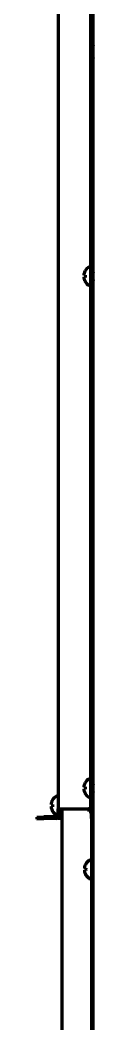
# Model space of a CAD drawing. Header units: inches. Extents: x -3055 to 7244, y 299 to 5591.
# Drawn here: x 4435.2 to 4459.4, y 2393.6 to 2821.1 of the extents above; entities that cross this region are included whole.
import ezdxf

# ---------------------------------------------------------------- set-up
doc = ezdxf.new("R2010")
doc.units = ezdxf.units.IN

msp = doc.modelspace()

# ---------------------------------------------------------------- linework, layer by layer
at = {"linetype": 'Continuous', "lineweight": 70}
for p, q in [((4444.41, 3809.42), (4444.41, 2485.22)), ((4458.41, 2487.22), (4458.41, 3798.12)), ((4459.21, 2487.22), (4459.21, 3798.12)), ((4459.41, 2146.62), (4459.41, 3798.12)), ((4458.01, 2716.02), (4457.81, 2716.02)), ((4455.93, 2714.32), (4455.97, 2714.32)), ((4459.32, 2713.62), (4459.21, 2713.62)), ((4459.21, 2710.42), (4459.32, 2710.42)), ((4459.41, 2713.78), (4459.32, 2713.62)), ((4459.32, 2710.42), (4459.32, 2713.62)), ((4459.32, 2710.42), (4459.41, 2710.27)), ((4455.97, 2709.72), (4455.93, 2709.72)), ((4457.81, 2708.02), (4458.01, 2708.02)), ((4458.01, 2498.02), (4457.81, 2498.02)), ((4455.93, 2496.32), (4455.97, 2496.32)), ((4459.32, 2495.62), (4459.21, 2495.62)), ((4459.21, 2492.42), (4459.32, 2492.42)), ((4459.41, 2495.78), (4459.32, 2495.62)), ((4459.32, 2492.42), (4459.32, 2495.62)), ((4459.32, 2492.42), (4459.41, 2492.27)), ((4441.93, 2488.92), (4441.97, 2488.92)), ((4444.01, 2490.62), (4443.81, 2490.62)), ((4455.97, 2491.72), (4455.93, 2491.72)), ((4457.81, 2490.02), (4458.01, 2490.02)), ((4441.97, 2484.32), (4441.93, 2484.32)), ((4444.41, 2482.54), (4444.41, 2485.22)), ((4444.41, 2485.22), (4446.21, 2485.22)), ((4445.21, 2482.54), (4445.21, 2485.22)), ((4445.21, 2485.02), (4445.32, 2485.02)), ((4445.32, 2485.02), (4445.32, 2485.22)), ((4445.32, 2485.02), (4445.61, 2484.52)), ((4445.61, 2484.52), (4445.61, 2485.22)), ((4445.61, 2484.52), (4445.71, 2484.52)), ((4445.71, 2485.22), (4445.71, 2484.52)), ((4445.71, 2484.52), (4445.91, 2484.87)), ((4445.91, 2485.22), (4445.91, 2169.42)), ((4446.21, 2485.22), (4457.41, 2485.22)), ((4458.41, 2485.22), (4457.41, 2485.22)), ((4457.61, 2484.12), (4457.61, 2485.22)), ((4457.61, 2484.12), (4458.61, 2484.12)), ((4458.41, 2485.22), (4458.41, 2487.22)), ((4459.21, 2485.22), (4458.41, 2485.22)), ((4458.61, 2481.12), (4458.61, 2484.12)), ((4459.41, 2484.12), (4458.61, 2484.12)), ((4459.21, 2487.22), (4459.21, 2485.22)), ((4435.19, 2481.67), (4438.19, 2481.78)), ((4435.19, 2481.67), (4435.22, 2480.87)), ((4438.22, 2480.98), (4435.22, 2480.87)), ((4443.45, 2481.96), (4438.19, 2481.78)), ((4443.48, 2481.16), (4438.22, 2480.98)), ((4443.81, 2482.62), (4444.01, 2482.62)), ((4444.41, 2481.22), (4444.41, 2482.54)), ((4444.41, 2481.22), (4445.21, 2481.22)), ((4445.21, 2482.54), (4445.21, 2481.22)), ((4458.61, 2481.12), (4458.61, 2172.42)), ((4458.21, 2463.42), (4458.01, 2463.42)), ((4456.13, 2461.72), (4456.17, 2461.72)), ((4456.17, 2457.12), (4456.13, 2457.12)), ((4458.01, 2455.42), (4458.21, 2455.42))]:
    msp.add_line(p, q, dxfattribs=at)
for centre, radius, start, end in [((4463.23, 2807.42), 4.8, 142.7345, 146.8766), ((4463.23, 2807.82), 4.8, 213.1235, 217.2652), ((4460.03, 2711.82), 4.8, 120.3012, 148.4186), ((4457.81, 2715.62), 0.4, 90, 120.3012), ((4458.01, 2715.62), 0.4, 0, 90), ((4459.71, 2712.02), 3.78, 172.3959, 179.9965), ((4459.71, 2712.02), 3.78, 180.0035, 187.6041), ((4460.03, 2712.22), 4.8, 211.5837, 239.6988), ((4457.81, 2708.42), 0.4, 239.6988, 270), ((4458.01, 2708.42), 0.4, 270, 0), ((4460.03, 2493.82), 4.8, 120.3012, 148.4186), ((4457.81, 2497.62), 0.4, 90, 120.3012), ((4458.01, 2497.62), 0.4, 0, 90), ((4459.71, 2494.02), 3.78, 172.3959, 179.9965), ((4459.71, 2494.02), 3.78, 180.0035, 187.6041), ((4446.03, 2486.42), 4.8, 120.3012, 148.4186), ((4443.81, 2490.22), 0.4, 90, 120.3012), ((4444.01, 2490.22), 0.4, 0, 90), ((4460.03, 2494.22), 4.8, 211.5837, 239.6988), ((4457.81, 2490.42), 0.4, 239.6988, 270), ((4458.01, 2490.42), 0.4, 270, 0), ((4445.71, 2486.62), 3.78, 172.3959, 179.9965), ((4445.71, 2486.62), 3.78, 180.0035, 187.6041), ((4446.03, 2486.82), 4.8, 211.5837, 239.6988), ((4443.41, 2482.96), 1, 272, 0), ((4443.41, 2482.96), 1.8, 272, 303.749), ((4443.81, 2483.02), 0.4, 239.6988, 270), ((4444.01, 2483.02), 0.4, 270, 0), ((4460.23, 2459.22), 4.8, 120.3012, 148.4186), ((4458.01, 2463.02), 0.4, 90, 120.3012), ((4458.21, 2463.02), 0.4, 0, 90), ((4459.91, 2459.42), 3.78, 172.3959, 179.9965), ((4459.91, 2459.42), 3.78, 180.0035, 187.6041), ((4460.23, 2459.62), 4.8, 211.5837, 239.6988), ((4458.01, 2455.82), 0.4, 239.6988, 270), ((4458.21, 2455.82), 0.4, 270, 0)]:
    msp.add_arc(centre, radius, start, end, dxfattribs=at)
for points in [[(4455.42, 2713.02), (4455.41, 2713), (4455.41, 2712.95), (4455.4, 2712.87), (4455.4, 2712.8), (4455.4, 2712.73), (4455.4, 2712.66), (4455.41, 2712.59), (4455.41, 2712.55), (4455.42, 2712.52)], [(4455.42, 2711.52), (4455.41, 2711.5), (4455.41, 2711.45), (4455.4, 2711.38), (4455.4, 2711.31), (4455.4, 2711.24), (4455.4, 2711.17), (4455.41, 2711.09), (4455.41, 2711.05), (4455.42, 2711.02)], [(4455.42, 2712.52), (4455.43, 2712.52), (4455.46, 2712.52), (4455.51, 2712.52), (4455.57, 2712.52), (4455.63, 2712.52), (4455.69, 2712.52), (4455.77, 2712.52), (4455.86, 2712.52), (4455.93, 2712.52), (4455.97, 2712.52)], [(4455.42, 2711.02), (4455.43, 2710.97), (4455.46, 2710.86), (4455.51, 2710.7), (4455.57, 2710.54), (4455.63, 2710.39), (4455.69, 2710.23), (4455.77, 2710.08), (4455.86, 2709.91), (4455.93, 2709.79), (4455.97, 2709.72)], [(4455.42, 2495.02), (4455.41, 2495), (4455.41, 2494.95), (4455.4, 2494.87), (4455.4, 2494.8), (4455.4, 2494.73), (4455.4, 2494.66), (4455.41, 2494.59), (4455.41, 2494.55), (4455.42, 2494.52)], [(4455.42, 2493.52), (4455.41, 2493.5), (4455.41, 2493.45), (4455.4, 2493.38), (4455.4, 2493.31), (4455.4, 2493.24), (4455.4, 2493.17), (4455.41, 2493.09), (4455.41, 2493.05), (4455.42, 2493.02)], [(4455.42, 2494.52), (4455.43, 2494.52), (4455.46, 2494.52), (4455.51, 2494.52), (4455.57, 2494.52), (4455.63, 2494.52), (4455.69, 2494.52), (4455.77, 2494.52), (4455.86, 2494.52), (4455.93, 2494.52), (4455.97, 2494.52)], [(4455.42, 2493.02), (4455.43, 2492.97), (4455.46, 2492.86), (4455.51, 2492.7), (4455.57, 2492.54), (4455.63, 2492.39), (4455.69, 2492.23), (4455.77, 2492.08), (4455.86, 2491.91), (4455.93, 2491.79), (4455.97, 2491.72)], [(4441.42, 2487.62), (4441.41, 2487.6), (4441.41, 2487.55), (4441.4, 2487.47), (4441.4, 2487.4), (4441.4, 2487.33), (4441.4, 2487.26), (4441.41, 2487.19), (4441.41, 2487.15), (4441.42, 2487.12)], [(4441.42, 2486.12), (4441.41, 2486.1), (4441.41, 2486.05), (4441.4, 2485.98), (4441.4, 2485.91), (4441.4, 2485.84), (4441.4, 2485.77), (4441.41, 2485.69), (4441.41, 2485.65), (4441.42, 2485.62)], [(4441.42, 2487.12), (4441.43, 2487.12), (4441.46, 2487.12), (4441.51, 2487.12), (4441.57, 2487.12), (4441.63, 2487.12), (4441.69, 2487.12), (4441.77, 2487.12), (4441.86, 2487.12), (4441.93, 2487.12), (4441.97, 2487.12)], [(4441.42, 2485.62), (4441.43, 2485.57), (4441.46, 2485.46), (4441.51, 2485.3), (4441.57, 2485.14), (4441.63, 2484.99), (4441.69, 2484.83), (4441.77, 2484.68), (4441.86, 2484.51), (4441.93, 2484.39), (4441.97, 2484.32)], [(4455.62, 2460.42), (4455.61, 2460.4), (4455.61, 2460.35), (4455.6, 2460.27), (4455.6, 2460.2), (4455.6, 2460.13), (4455.6, 2460.06), (4455.61, 2459.99), (4455.61, 2459.95), (4455.62, 2459.92)], [(4455.62, 2458.92), (4455.61, 2458.9), (4455.61, 2458.85), (4455.6, 2458.78), (4455.6, 2458.71), (4455.6, 2458.64), (4455.6, 2458.57), (4455.61, 2458.49), (4455.61, 2458.45), (4455.62, 2458.42)], [(4455.62, 2459.92), (4455.63, 2459.92), (4455.66, 2459.92), (4455.71, 2459.92), (4455.77, 2459.92), (4455.83, 2459.92), (4455.89, 2459.92), (4455.97, 2459.92), (4456.06, 2459.92), (4456.13, 2459.92), (4456.17, 2459.92)], [(4455.62, 2458.42), (4455.63, 2458.37), (4455.66, 2458.26), (4455.71, 2458.1), (4455.77, 2457.94), (4455.83, 2457.79), (4455.89, 2457.63), (4455.97, 2457.48), (4456.06, 2457.31), (4456.13, 2457.19), (4456.17, 2457.12)]]:
    msp.add_open_spline(points, degree=3, dxfattribs=at)
for points in [[(4455.97, 2714.32), (4455.84, 2714.12), (4455.74, 2713.91), (4455.6, 2713.59), (4455.56, 2713.48), (4455.48, 2713.25), (4455.45, 2713.14), (4455.42, 2713.02)], [(4455.97, 2711.52), (4455.84, 2711.52), (4455.74, 2711.52), (4455.6, 2711.52), (4455.56, 2711.52), (4455.48, 2711.52), (4455.45, 2711.52), (4455.42, 2711.52)], [(4455.97, 2496.32), (4455.84, 2496.12), (4455.74, 2495.91), (4455.6, 2495.59), (4455.56, 2495.48), (4455.48, 2495.25), (4455.45, 2495.14), (4455.42, 2495.02)], [(4455.97, 2493.52), (4455.84, 2493.52), (4455.74, 2493.52), (4455.6, 2493.52), (4455.56, 2493.52), (4455.48, 2493.52), (4455.45, 2493.52), (4455.42, 2493.52)], [(4441.97, 2488.92), (4441.84, 2488.72), (4441.74, 2488.51), (4441.6, 2488.19), (4441.56, 2488.08), (4441.48, 2487.85), (4441.45, 2487.74), (4441.42, 2487.62)], [(4441.97, 2486.12), (4441.84, 2486.12), (4441.74, 2486.12), (4441.6, 2486.12), (4441.56, 2486.12), (4441.48, 2486.12), (4441.45, 2486.12), (4441.42, 2486.12)], [(4456.17, 2461.72), (4456.04, 2461.52), (4455.94, 2461.31), (4455.8, 2460.99), (4455.76, 2460.88), (4455.68, 2460.65), (4455.65, 2460.54), (4455.62, 2460.42)], [(4456.17, 2458.92), (4456.04, 2458.92), (4455.94, 2458.92), (4455.8, 2458.92), (4455.76, 2458.92), (4455.68, 2458.92), (4455.65, 2458.92), (4455.62, 2458.92)]]:
    msp.add_open_spline(points, degree=3, knots=[0, 0, 0, 0, 0.5, 0.5, 0.75, 0.75, 1, 1, 1, 1], dxfattribs=at)

doc.saveas('drawing.dxf')
